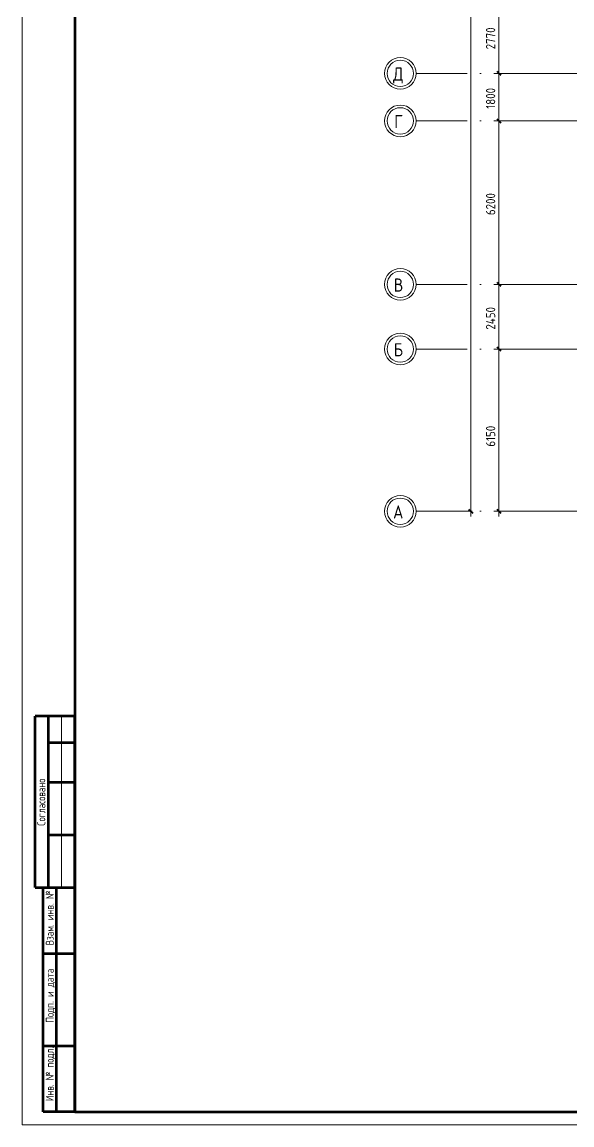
# Model space of a CAD drawing. Header units: millimetres. Extents: x -259809 to 472825, y -397243 to 31861.
# Drawn here: x 222168 to 243002, y -393717 to -351906 of the extents above; entities that cross this region are included whole.
import ezdxf

# ---------------------------------------------------------------- set-up
doc = ezdxf.new("R2010")
doc.units = ezdxf.units.MM
doc.linetypes.add('ADSK_Линия сетки', pattern=[25, 20, -2.5, 0, -2.5])
for name, color, linetype, lineweight in [('Оси', 252, 'Continuous', 9), ('ОФ_рамка', 8, 'Continuous', 60), ('Размеры', 7, 'Continuous', 9)]:
    doc.layers.add(name, color=color, linetype=linetype, lineweight=lineweight)
doc.styles.add('GOST Common', font='', dxfattribs={"width": 0.9, "height": 500})
doc.styles.add('GOST Common_1', font='', dxfattribs={"height": 250})
doc.styles.add('ГОСТ 2.304', font='')
doc.styles.get('GOST Common').set_extended_font_data('GOST type B')
doc.styles.get('GOST Common_1').set_extended_font_data('GOST type B')
doc.styles.get('ГОСТ 2.304').set_extended_font_data('GOST 2.304 type A')

# ---------------------------------------------------------------- blocks, each defined once
blk = doc.blocks.new('А0')
at = {"layer": 'ОФ_рамка', "color": 0, "linetype": 'Continuous', "lineweight": 5, "ltscale": 100}
for points in [[(222168, -309617), (222168, -393717)], [(222168, -393717), (341068, -393717)]]:
    blk.add_lwpolyline(points, dxfattribs=at)
at = {"layer": 'ОФ_рамка', "color": 0, "linetype": 'Continuous', "ltscale": 100}
for points in [[(224168, -310117), (224168, -393217)], [(224168, -393217), (340568, -393217)]]:
    blk.add_lwpolyline(points, dxfattribs=at)
at = {"layer": 'ОФ_рамка', "color": 0, "linetype": 'Continuous'}
for points in [[(222668, -384717), (222668, -378217)], [(224168, -378217), (222668, -378217)], [(223168, -384717), (223168, -378217)], [(224168, -393217), (224168, -378217)], [(223168, -379217), (224168, -379217)], [(223168, -380717), (224168, -380717)], [(223168, -382717), (224168, -382717)], [(222668, -384717), (224168, -384717)], [(222968, -393217), (222968, -384717)], [(223468, -393217), (223468, -384717)], [(222968, -387217), (224168, -387217)], [(222968, -390717), (224168, -390717)], [(224168, -393217), (222968, -393217)]]:
    blk.add_lwpolyline(points, dxfattribs=at)
at = {"layer": 'ОФ_рамка', "color": 0, "linetype": 'Continuous', "lineweight": 5}
blk.add_lwpolyline([(223668, -384717), (223668, -378217)], dxfattribs=at)
at = {"layer": 'ОФ_рамка', "color": 0, "linetype": 'Continuous', "lineweight": 5, "char_height": 300, "attachment_point": 1, "rotation": 90, "style": 'ГОСТ 2.304'}
for s, insert, width in [('\\fGOST 2.304 type A|b0|i0|c1|p34;\\W1.0000000000;\\T1.0000000000;\\o\\lСогласовано', (222748, -382374), 1992.86), ('\\fGOST 2.304 type A|b0|i0|c1|p34;\\W1.0000000000;\\T1.0000000000;\\o\\lВзам. инв. №', (223066, -386910), 2077.93), ('\\fGOST 2.304 type A|b0|i0|c1|p34;\\W1.0000000000;\\T1.0000000000;\\o\\lПодп. и дата', (223068, -389839), 2065.5), ('\\fGOST 2.304 type A|b0|i0|c1|p34;\\W1.0000000000;\\T1.0000000000;\\o\\lИнв. № подл.', (223065, -392816), 2070.21)]:
    blk.add_mtext(s, dxfattribs=dict(at, insert=insert, width=width))
blk = doc.blocks.new('3 этаж')
at = {"layer": 'Оси', "color": 251, "linetype": 'ADSK_Линия сетки', "ltscale": 200, "true_color": 0x636466}
for p, q in [((314039, -1163), (237099, -1163)), ((314039, -2963), (237099, -2963)), ((314039, -9163), (237099, -9163)), ((314039, -11613), (237099, -11613)), ((314039, -17763), (237099, -17763))]:
    blk.add_line(p, q, dxfattribs=at)
at = {"layer": 'Оси', "color": 251, "lineweight": 20, "true_color": 0x636466}
for centre, radius, start, end in [((236499, -1163), 600, 90, 270), ((236499, -1163), 500, 90, 270), ((236499, -1163), 600, 270, 90), ((236499, -1163), 500, 270, 90), ((236499, -2963), 600, 90, 270), ((236499, -2963), 500, 90, 270), ((236499, -2963), 600, 270, 90), ((236499, -2963), 500, 270, 90), ((236499, -9163), 600, 90, 270), ((236499, -9163), 500, 90, 270), ((236499, -9163), 600, 270, 90), ((236499, -9163), 500, 270, 90), ((236499, -11613), 600, 90, 270), ((236499, -11613), 500, 90, 270), ((236499, -11613), 600, 270, 90), ((236499, -11613), 500, 270, 90), ((236499, -17763), 600, 90, 270), ((236499, -17763), 500, 90, 270), ((236499, -17763), 600, 270, 90), ((236499, -17763), 500, 270, 90)]:
    blk.add_arc(centre, radius, start, end, dxfattribs=at)
at = {"layer": 'Размеры', "color": 251, "lineweight": 20, "true_color": 0x636466}
for p, q in [((239172, -17963), (239172, 29387)), ((240234, -1163), (240234, 1607)), ((240234, -1163), (240084, -1163)), ((240234, -1163), (240084, -1163)), ((240234, -2963), (240234, -1163)), ((240234, -1163), (240284, -1163)), ((240234, -1163), (240284, -1163)), ((240234, -2963), (240084, -2963)), ((240234, -2963), (240084, -2963)), ((240234, -9163), (240234, -2963)), ((240234, -2963), (240284, -2963)), ((240234, -2963), (240284, -2963)), ((240234, -9163), (240084, -9163)), ((240234, -9163), (240084, -9163)), ((240234, -11613), (240234, -9163)), ((240234, -9163), (240284, -9163)), ((240234, -9163), (240284, -9163)), ((240234, -11613), (240084, -11613)), ((240234, -11613), (240084, -11613)), ((240234, -17963), (240234, -11613)), ((240234, -11613), (240284, -11613)), ((240234, -11613), (240284, -11613)), ((239172, -17763), (239022, -17763)), ((239172, -17763), (239222, -17763)), ((240234, -17763), (240084, -17763)), ((240234, -17763), (240284, -17763))]:
    blk.add_line(p, q, dxfattribs=at)
at = {"layer": 'Размеры', "color": 251, "lineweight": 40, "true_color": 0x636466}
for p, q in [((240234, -1163), (240164, -1093)), ((240234, -1163), (240164, -1093)), ((240234, -1163), (240305, -1234)), ((240234, -1163), (240305, -1234)), ((240234, -2963), (240164, -2893)), ((240234, -2963), (240164, -2893)), ((240234, -2963), (240305, -3034)), ((240234, -2963), (240305, -3034)), ((240234, -9163), (240164, -9093)), ((240234, -9163), (240164, -9093)), ((240234, -9163), (240305, -9234)), ((240234, -9163), (240305, -9234)), ((240234, -11613), (240164, -11543)), ((240234, -11613), (240164, -11543)), ((240234, -11613), (240305, -11684)), ((240234, -11613), (240305, -11684)), ((239172, -17763), (239101, -17693)), ((239172, -17763), (239242, -17834)), ((240234, -17763), (240164, -17693)), ((240234, -17763), (240305, -17834))]:
    blk.add_line(p, q, dxfattribs=at)
at = {"layer": 'Оси', "color": 251, "true_color": 0x636466, "style": 'GOST Common', "width": 0.9}
for s, p in [('Д', (236228, -1439)), ('Г', (236273, -3239)), ('В', (236249, -9439)), ('Б', (236252, -11889)), ('А', (236228, -18039))]:
    blk.add_text(s, height=500, dxfattribs=at).set_placement(p)
at = {"layer": 'Размеры', "color": 251, "true_color": 0x636466, "style": 'GOST Common_1', "width": 0.9}
for s, p in [('2770', (240097, -251)), ('1800', (240097, -2504)), ('6200', (240097, -6536)), ('2450', (240097, -10876)), ('6150', (240097, -15314))]:
    blk.add_text(s, height=350, rotation=90, dxfattribs=at).set_placement(p)

msp = doc.modelspace()

# ---------------------------------------------------------------- block references
msp.add_blockref('3 этаж', (0, -352689))
at = {"layer": 'ОФ_рамка', "color": 0, "lineweight": -2}
msp.add_blockref('А0', (0, 0), dxfattribs=at)

doc.saveas('drawing.dxf')
